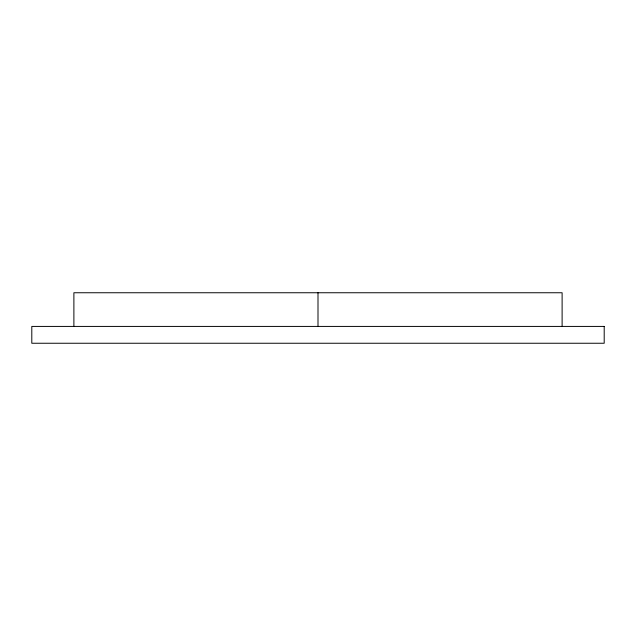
<?xml version="1.0" encoding="UTF-8"?>
<svg xmlns="http://www.w3.org/2000/svg" width="636" height="636" viewBox="0 0 636 636"><rect width="100%" height="100%" fill="white"/><g stroke="black" fill="none" stroke-linecap="round" stroke-linejoin="round"><path stroke-width="0.95" d="M562.113 326.419L562.113 292.751L73.887 292.751L73.887 326.419M318 292.751L318 326.419M604.2 326.419L31.8 326.419L31.8 343.249L604.2 343.249L604.2 326.419"/></g></svg>
